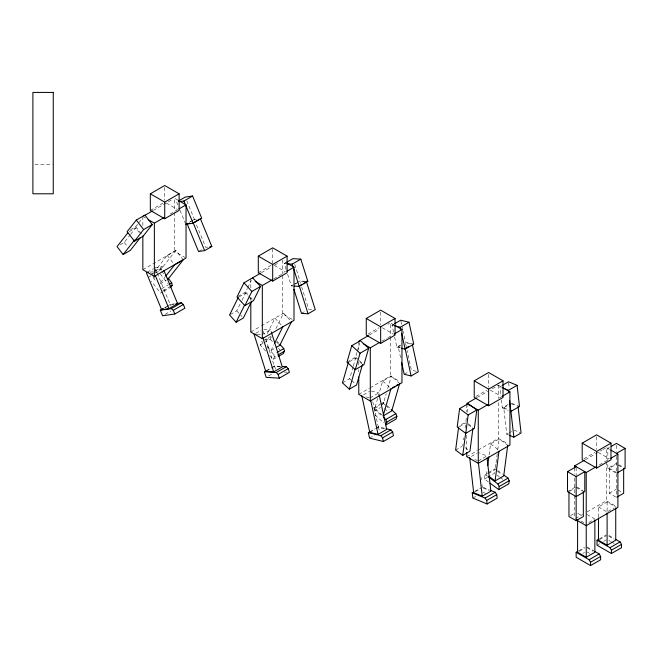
<?xml version="1.0" encoding="UTF-8"?>
<svg xmlns="http://www.w3.org/2000/svg" width="658" height="658" viewBox="0 0 658 658"><rect width="100%" height="100%" fill="white"/><g stroke="black" fill="none" stroke-linecap="round" stroke-linejoin="round"><path stroke-width="0.49" stroke-dasharray="3.29 2.47" d="M466.333 418.159L465.823 422.025L458.914 426.014M467.09 412.36L467.978 405.599M462.813 445.927L463.076 443.928M463.594 439.939L463.857 437.94M465.165 427.963L465.56 424.969M488.458 481.993L484.502 479.065L485.102 474.467L487.619 473.012M486.92 471.621L486.533 474.582L488.088 475.734M489.116 454.834L490.539 443.969L499.175 438.985L507.729 445.31M495.433 467.624L495.951 463.668M496.074 462.681L497.242 453.798M497.761 449.85L499.175 438.985M346.988 362.13L355.624 357.146L357.023 352.31M357.302 351.347L359.827 342.654M342.448 382.874L349.645 378.72L353.042 366.991M353.33 366.012L355.6 358.191L356.981 359.449M382.314 415.264L374.764 408.404L377.881 397.654M378.161 396.675L382.701 381.031L391.337 376.047L399.636 383.589M382.717 404.843L383.425 402.375L386.361 405.04M380.809 404.917L383.4 403.42L386.238 393.64M387.652 388.755L391.337 376.047M237.826 296.503L245.599 292.012L247.35 288.475M247.795 287.587L251.307 280.505M230.358 314.549L236.748 310.856L241.585 301.117M242.021 300.229L245.533 293.147L248.165 296.018M265.626 351.051L260.091 345.014L261.851 341.469L263.167 342.9M267.28 333.598L274.937 318.159L282.825 326.771M264.294 342.588L270.167 339.191L271.927 335.654M275.916 328.613L283.573 313.175L291.461 321.787M267.173 346.075L271.121 350.385L273.818 344.932M269.78 355.583L273.243 359.367L274.411 357.006L276.936 355.55M130.605 229.683L135.787 226.697L138.221 223.597M138.838 222.815L141.889 218.941M120.233 244.751L124.23 242.44L129.955 235.169M130.588 234.363L135.671 227.907L139.34 232.661M151.998 274.756L153.265 273.144M153.898 272.338L167.247 255.378L175.892 250.385L183.212 259.902M161.958 270.15L160.741 268.563L158.455 271.474L155.091 273.415M175.892 250.385L160.634 269.772L155.453 272.766M160.593 282.66L165.043 277.002M150.328 210.428L163.028 203.092M153.396 210.404L172.75 199.226M129.272 231.6L135.671 227.907M170.192 214.006L177.232 209.943M189.216 222.272L190.943 221.277M191.807 220.775L194.398 219.279L196.232 219.015M190.294 221.919L192.695 220.529M142.844 269.69L174.51 251.405L185.145 257.541M147.244 272.215L153.289 268.719M155.428 270.66L162.337 266.671L163.118 268.563M150.666 274.386L153.182 272.93M154.021 272.445L160.741 268.563M148.379 277.289L150.896 275.834M199.333 251.052L201.735 249.67M160.182 283.779L166.227 280.283M161.654 288.656L168.366 284.774M162.945 290.721L170.504 286.362M163.102 291.691L160.585 293.147L151.43 281.254M163.941 291.206L170.661 287.332M164.5 307.796L166.186 306.825M167.025 306.34L170.381 304.399L174.378 303.823M165.092 307.722L168.547 305.723M165.109 314.31L170.99 310.921M258.298 272.766L271.844 264.944M261.366 272.733L271.047 267.148M274.567 265.116L278.079 263.085M286.123 269.435L284.297 263.619L286.024 262.624L282.479 260.543L282.479 273.843M239.134 296.84L245.533 293.147M273.761 278.877L284.322 272.782M287.653 274.279L291.321 285.901L293.049 284.906M293.912 284.404L296.503 282.907M297.367 282.414L299.958 280.917L305.88 281.287M295.097 284.141L298.296 282.298M250.813 332.027L260.486 326.434M261.366 325.932L283.573 313.175M255.789 333.269L260.971 330.275M261.95 334.766L270.594 329.781L271.515 332.709M301.479 313.373L305.476 311.07M263.529 340.499L271.088 336.139M265.816 340.276L270.997 337.283M260.091 345.014L263.455 343.073M271.121 350.385L274.575 348.386M274.411 357.006L273.687 354.391L276.204 352.935M273.243 359.367L277.446 356.94M266.079 370.808L271.112 367.896M271.951 367.411L274.476 365.955L280.39 366.333M266.638 370.898L274.411 366.416L280.333 366.786M268.67 375.891L272.873 373.464M367.962 334.124L378.967 327.766M369.335 335.07L379.016 329.485M387.809 324.402L389.569 323.391M393.566 332.158L392.053 325.184L393.78 324.188M381.73 341.214L387.011 338.163M387.891 337.653L390.531 336.131M349.201 361.884L355.6 358.191M394.652 337.143L396.815 347.103L400.27 345.113M400.566 357.631L398.23 346.865L400.623 345.475M358.774 394.356L369.335 388.261M370.215 387.759L390.449 376.072L400.196 381.698M363.553 394.833L369.599 391.346M404.185 374.27L408.98 371.499M370.125 397.876L378.761 392.892L379.197 394.866M373.349 408.19L380.069 404.316M380.908 403.831L383.425 402.375M374.764 408.404L379.946 405.41M373.843 411.332L380.554 407.45M370.026 431.648L375.068 428.736M375.907 428.251L378.424 426.795L385.136 428.448M369.763 432.372L374.945 429.378M375.808 428.876L378.399 427.379L384.856 428.975M369.541 438.096L374.575 435.185M475.923 396.453L486.936 390.104M477.305 397.407L487.858 391.313M492.258 388.771L498.419 385.218L501.075 386.748M501.626 385.769L499.899 386.764L500.927 395.828M499.381 397.958L501.133 396.947M459.416 426.664L465.815 422.971M501.388 399.85L502.301 407.911L508.346 404.415M508.519 434.954L506.742 434.214L503.732 407.787L508.535 405.015M455.616 450.08L462.015 446.387M466.744 456.693L477.305 450.598M478.185 450.088L498.419 438.409L508.165 444.035M506.742 434.214L508.338 433.293M509.144 432.832L511.537 431.442M471.391 456.413L477.445 452.926M478.218 460.962L486.862 455.978L479.164 452.778M488.458 472.534L495.178 468.652L494.577 473.242L488.697 476.639M488.261 473.587L495.17 469.598M484.502 479.065L487.858 477.124M474.763 491.312L480.636 487.923M475.405 491.649L480.587 488.655M472.847 498.057L476.203 496.116M583.893 458.79L594.906 452.433M585.275 459.745L601.988 450.088M602.868 449.579L605.508 448.057M609.555 447.382L607.827 448.386L607.827 460.353M599.43 464.869L608.222 459.786M567.517 491.6L575.289 487.109M607.827 464.342L607.827 468.332L616.464 463.339M569.754 491.139L574.557 488.368M615.666 496.955L609.267 493.261L609.267 468.332L616.464 464.178M570.56 515.609L574.557 513.306M609.267 493.261L616.464 489.108M575.594 518.52L582.634 514.457M587.035 511.916L606.388 500.746L617.015 506.882M598.467 517.048L598.467 506.981L607.104 501.988L615.74 506.981M588.82 522.518L594.001 519.524M607.967 511.463L614.013 507.976M578.67 550.82L584.551 547.423M599.545 538.77L606.265 534.888M579.32 551.281L584.501 548.287M599.331 539.725L606.24 535.735M582.873 553.386L584.551 552.416M597.867 544.725L599.545 543.755M603.748 541.328L606.265 539.881M194.291 219.608L196.323 219.311M207.772 247.063L205.732 247.359L195.056 221.458M155.017 267.724L162.337 266.671M150.04 272.182L152.788 271.787M173.934 304.202L170.274 304.728L155.403 268.67M34.94 164.401L52.237 164.401M284.297 263.619L286.263 263.743M304.588 281.665L299.892 281.369L300.5 283.294M291.321 285.901L293.295 286.024M311.497 309.4L308.676 309.219L301.709 287.135M263.685 329.345L270.594 329.781M257.023 334.453L260.971 334.708M284.322 372.041L287.357 372.231M392.053 325.184L393.895 325.636M413.759 344.167L405.451 342.119L403.074 331.155M410.37 343.92L405.427 342.703L406.274 346.618M398.23 346.865L400.204 347.35M396.815 347.103L400.508 348.016M416.325 371.326L411.382 370.109L407.129 350.533M371.383 391.074L378.761 392.892M366.44 396.963L369.204 397.646M511.792 403.272L518.636 406.118M510.937 403.634L516.283 405.846M503.732 407.787L508.19 409.638M502.301 407.911L508.289 410.395M513.939 430.061L520.174 432.643M474.796 459.539L477.363 460.608M483.235 487.331L489.651 489.996M483.169 488.014L489.157 490.498M482.923 492.233L485.596 493.344M178.055 200.254L174.51 198.214L174.51 211.506M393.994 324.929L390.449 322.881L390.449 336.18M609.555 449.381L606.388 447.547L606.388 460.847M166.416 203.092L177.43 209.45M274.386 265.429L285.391 271.787M382.356 327.766L393.361 334.124M490.325 390.104L500.483 395.968M598.286 452.433L609.3 458.79M619.055 464.836L625.1 468.332M618.059 465.099L622.863 467.871M609.267 468.332L616.464 472.485M607.827 468.332L616.464 473.316M618.059 490.029L622.065 492.34M143.732 217.008L145.5 218.028M292.226 319.369L282.479 313.743L282.479 274.871M577.017 487.109L583.062 490.605M576.153 487.446L582.552 491.139M598.467 506.981L607.104 511.965M587.092 514.54L594.865 519.03M577.757 513.306L581.754 515.609M608.831 535.406L614.013 538.392M608.831 536.237L614.013 539.223M581.047 521.021L584.501 523.02M608.798 540.366L610.492 541.345M611.34 541.838L614.728 543.796M587.092 546.954L594.001 550.943M587.092 547.785L593.138 551.281M587.076 551.93L589.617 553.403M468.159 423.752L472.822 427.207M468.192 424.731L472.156 427.659M490.539 443.969L499.093 450.302M497.588 470.429L502.399 473.99M497.506 471.317L502.169 474.772M465.19 447.687L468.356 450.031M496.955 475.002L499.332 476.762M500.121 477.346L503.288 479.69M485.102 474.467L487.504 476.252M382.701 381.031L391 388.574M355.624 357.146L358.643 359.885M359.4 360.576L362.418 363.315M359.745 361.958L361.826 363.849M387.093 405.706L390.753 409.029M383.4 403.42L384.914 404.793M385.662 405.476L390.194 409.589M384.42 408.47L387.34 411.11M349.645 378.72L351.027 379.979M351.717 380.604L355.18 383.746M374.081 408.857L382.142 416.177M375.076 414.943L383.811 422.888M245.599 292.012L248.231 294.883M250.854 297.753L252.17 299.193M248.823 296.742L251.455 299.612M277.183 341.395L278.499 342.826M276.467 341.806L279.099 344.677M270.167 339.191L272.938 342.218M278.474 348.255L279.856 349.768M236.748 310.856L242.012 316.597M267.107 347.21L273.687 354.391M167.247 255.378L174.576 264.886M135.787 226.697L141.281 233.829M161.852 271.359L163.686 273.736M160.281 273.851L167.609 283.368M152.607 275.554L155.658 279.518M153.108 277.553L155.551 280.727M124.23 242.44L127.282 246.405M186.773 200.78L194.398 219.279M176.607 202.064L177.75 204.835M180.045 210.387L185.762 224.263M170.381 304.399L171.146 306.25M294.768 264.45L299.958 280.917M274.476 365.955L275.644 369.673M263.315 331.237L264.549 335.144M265.783 339.051L274.411 366.416M400.911 321.194L402.852 330.16M378.424 426.795L379.419 431.368M372.823 401.709L378.399 427.379M508.65 382.783L509.226 387.817M481.171 477.593L481.393 479.608M481.969 484.642L482.314 487.66M616.464 445.392L616.464 451.372M616.464 456.364L616.464 497.423M607.104 501.988L607.104 512.064M606.388 461.875L606.388 500.746M596.6 436.789L596.6 449.504M576.153 467.665L576.153 475.644M574.714 467.879L574.714 474.023M574.714 478.111L574.714 494.479M574.714 495.499L574.714 518.002M498.419 385.218L498.419 398.518M498.419 402.606L498.419 438.409M488.631 374.451L488.631 387.167M466.744 404.522L466.744 411.686M466.744 435.209L466.744 450.557M390.449 337.2L390.449 376.072M380.661 312.122L380.661 324.83M358.774 341.165L358.774 350.369M358.774 361.629L358.774 365.716M358.774 369.812L358.774 371.852M272.692 248.806L272.692 263.471M250.813 278.827L250.813 288.039M250.813 297.243L250.813 300.311M174.51 212.534L174.51 251.405M164.722 187.448L164.722 200.164M142.844 216.498L142.844 225.702"/><path stroke-width="0.99" d="M459.588 408.651L457.187 427.017L465.741 433.342L474.377 428.35L476.779 409.992L468.225 403.658L459.588 408.651L468.142 414.976L465.741 433.342M458.618 427.124L455.616 450.08L462.739 455.352L469.944 451.199L472.946 428.243M462.739 455.352L465.749 432.396M487.701 465.691L488.861 456.808M488.869 476.31L495.087 480.908L498.97 451.289M490.045 483.161L498.756 489.601L499.159 486.542L497.933 483.959L488.31 476.844M507.729 445.31L503.724 475.923L495.087 480.908M504.003 475.175L508.009 478.144L509.234 480.727L508.831 483.786L498.756 489.601M351.75 345.705L346.988 362.13L355.287 369.673L363.923 364.688L368.686 348.263L360.387 340.721L351.75 345.705L360.049 353.247L355.287 369.673M348.395 362.344L342.448 382.874L349.365 389.166L356.562 385.004L362.517 364.474M349.365 389.166L355.32 368.628M383.351 414.968L391 388.574M383.606 417.509L385.802 419.508L386.789 422.132L385.999 424.871L396.075 419.056L396.873 416.317L395.886 413.693L391.485 409.695M399.636 383.589L391.699 410.962L383.063 415.946M260.486 273.243L243.986 282.833L236.962 297.005L244.85 305.616L253.486 300.632L260.51 286.46L252.623 277.849M238.336 297.301L229.552 315.009L236.132 322.19L243.328 318.036L251.669 301.208M236.132 322.19L244.472 305.37M244.85 305.616L251.874 291.445L260.51 286.46M274.723 343.114L282.825 326.771M291.461 321.787L279.757 345.392L276.302 347.391M279.815 344.266L283.762 348.567L284.495 351.183L283.318 353.543L278.285 356.455M136.296 220.052L127.142 231.682L134.471 241.198L143.107 236.206L152.261 224.575L144.941 215.067L136.296 220.052L143.625 229.568L134.471 241.198M127.841 232.866L117.034 246.602L123.136 254.523L130.333 250.369L140.508 237.448M123.136 254.523L134.577 239.989M165.676 276.196L174.576 264.886L183.212 259.902L167.954 279.288M170.661 287.332L172.19 285.391L171.73 282.833L168.07 278.079M150.328 193.806L164.722 185.498L179.116 193.806L179.116 210.428L164.722 218.744L150.328 210.428L150.328 193.806L164.722 202.121L179.116 193.806M143.724 215.989L152.516 210.905M178.334 201.068L185.243 197.079L192.572 196.018L201.726 218.226L193.09 223.21L185.762 224.263M179.354 201.669L183.936 201.011L192.572 196.018M148.157 219.566L154.359 223.144L164.039 217.559M178.992 208.923L186.033 204.86L186.033 258.051L154.359 276.335L142.844 269.69L142.844 235.934M143.625 229.568L152.261 224.575M193.995 222.42L200.394 218.727L211.835 246.479L204.638 250.632L198.535 251.512L187.094 223.761L190.146 223.325M169.213 284.289L171.73 282.833M170.504 286.362L172.19 285.391M176.377 303.535L181.369 302.812L183.352 304.49L184.882 308.191L174.798 314.006L162.592 315.766L160.305 310.214L162.822 308.767M148.206 272.445L146.38 272.708L161.638 309.712L163.365 308.717M258.298 256.143L272.692 247.827L287.085 256.143L287.085 272.766L272.692 281.073L258.298 272.766L258.298 256.143L272.692 264.45L287.085 256.143M161.638 309.712L168.958 308.66L177.594 303.667L163.908 270.463M160.305 310.214L171.294 308.635L181.369 302.812M171.294 308.635L173.276 310.305L183.352 304.49M286.888 262.123L292.933 258.635L300.821 259.137L307.845 281.41L299.209 286.403L294.282 286.09M287.25 263.809L292.185 264.121L300.821 259.137M255.238 281.385L262.328 285.482L272.001 279.897M286.962 271.261L293.994 267.197L293.994 320.388L262.328 338.673L250.813 332.027L250.813 302.359M300.073 285.482L301.668 284.56M303.272 283.631L306.472 281.788L315.256 309.638L308.059 313.792L301.479 313.373L293.912 289.372M277.043 352.449L283.762 348.567M277.775 355.065L284.495 351.183M282.364 366.457L286.312 366.703L288.212 368.644L289.38 372.362L279.305 378.177L266.153 377.347L264.393 371.778L266.079 370.808M256.036 334.396L254.062 334.272L265.774 371.4L273.662 371.902L282.298 366.909L271.515 332.709M366.267 318.472L380.661 310.165L395.055 318.472L395.055 335.095L380.661 343.41L366.267 335.095L366.267 318.472L380.661 326.787L395.055 318.472M264.393 371.778L276.228 372.527L286.312 366.703M276.228 372.527L278.137 374.46L288.212 368.644M358.774 341.165L368.455 335.58M394.644 323.687L400.689 320.199L408.996 322.239L413.759 344.167L405.122 349.151L401.429 348.238M394.825 325.866L400.36 327.223L408.996 322.239M360.049 353.247L368.686 348.263M363.208 343.723L370.298 347.819L379.09 342.736M394.052 334.099L401.964 329.526L401.964 382.726L370.298 401.01L358.774 394.356L358.774 376.968M405.945 348.107L409.144 346.256M401.627 362.525L404.185 374.27L411.102 375.973L418.299 371.811L412.344 344.405M392.727 387.578L394.455 386.575M396.182 385.58L397.909 384.585M385.802 419.508L395.886 413.693M386.09 428.687L390.877 429.863L392.661 432.035L393.451 435.686L383.375 441.502L369.541 438.096L368.348 432.619L370.026 431.648M386.789 422.132L396.873 416.317M361.826 395.828L369.763 432.372L378.062 434.412L386.698 429.427L379.411 395.853M474.229 380.809L488.631 372.502L503.025 380.809L503.025 397.432L488.631 405.747L474.229 397.432L474.229 380.809L488.631 389.125L503.025 380.809M368.348 432.619L380.801 435.678L390.877 429.863M383.375 441.502L382.586 437.85L392.661 432.035M476.425 397.917L466.744 403.502L478.267 410.148L487.94 404.563M502.49 385.267L508.535 381.78L517.089 385.325L519.491 406.471L510.855 411.456L509.596 400.385M503.321 388.187L508.453 390.317L517.089 385.325M468.142 414.976L476.779 409.992M502.013 396.437L509.934 391.864L509.934 445.055L478.267 463.347L466.744 456.693L466.744 452.605M509.415 435.325L513.865 437.175L521.07 433.013L518.06 406.586M490.564 490.375L495.153 492.274L496.774 494.627L497.177 498.155L487.101 503.97L472.847 498.057L472.238 492.768L473.925 491.797M497.933 483.959L508.009 478.144M469.664 457.409L473.678 492.645L482.232 496.198L490.868 491.213L487.085 457.993M499.159 486.542L509.234 480.727M472.238 492.768L485.069 498.09L495.153 492.274M582.198 443.147L596.6 434.831L610.994 443.147L610.994 459.769L596.6 468.077L582.198 459.769L582.198 443.147L596.6 451.454L610.994 443.147M487.101 503.97L486.698 500.45L496.774 494.627M574.714 467.879L574.714 465.839L584.394 460.246M567.517 471.654L576.153 476.639L584.789 471.654L584.789 491.6L576.153 496.584L567.517 491.6L567.517 471.654L576.153 466.67M611.282 446.387L616.464 443.393L625.1 448.386L625.1 468.332L617.327 472.814M616.464 453.37L625.1 448.386M574.714 465.839L586.229 472.485L595.909 466.9M610.863 458.264L617.903 454.201L617.903 507.392L586.229 525.676L576.49 520.05M568.956 491.6L568.956 516.538L576.153 520.692L583.35 516.538L583.35 491.6M617.262 496.955L623.661 493.261L623.661 468.332M594.865 551.445L599.191 553.937L600.631 556.429L600.631 559.752L590.547 565.576L576.153 557.26L576.153 552.276L577.831 551.305M615.74 539.395L620.058 541.888L621.497 544.38L621.497 547.703L611.422 553.518L597.028 545.211L597.028 540.226L598.706 539.256M577.592 520.034L577.592 552.276L586.229 557.26L594.865 552.276L594.865 520.034M598.467 518.06L598.467 540.226L607.104 545.211L615.74 540.226L615.74 507.984M576.153 552.276L589.107 559.752L599.191 553.937M597.028 540.226L609.982 547.703L620.058 541.888M590.547 565.576L590.547 562.245L600.631 556.429M611.422 553.518L611.422 550.195L621.497 544.38M209.803 246.775L211.835 246.479M175.768 303.938L177.594 303.667M305.88 281.287L307.845 281.41M178.943 200.772L186.033 204.86M286.913 263.101L293.994 267.197M394.882 325.439L401.964 329.526M501.964 387.266L509.934 391.864M610.813 450.105L617.903 454.201M243.986 282.833L251.874 291.445M380.801 435.678L382.586 437.85M485.069 498.09L486.698 500.45M609.982 547.703L611.422 550.195M589.107 559.752L590.547 562.245M193.197 222.881L204.638 250.632M183.936 201.011L193.09 223.21M173.276 310.305L174.798 314.006M155.263 275.447L168.958 308.66M299.275 285.942L308.059 313.792M292.185 264.121L293.098 267.025M293.715 268.966L299.209 286.403M278.137 374.46L279.305 378.177M262.879 337.702L273.662 371.902M405.147 348.567L411.102 375.973M400.36 327.223L400.788 329.222M401.651 333.203L405.122 349.151M370.775 400.837L378.062 434.412M510.863 410.748L513.865 437.175M508.453 390.317L508.683 392.332M478.448 462.977L482.232 496.198M607.104 512.969L607.104 545.211M596.6 451.454L596.6 468.077M586.229 472.485L586.229 557.26M576.153 476.639L576.153 520.692M488.631 389.125L488.631 405.747M478.267 410.148L478.267 463.347M380.661 326.787L380.661 343.41M370.298 347.819L370.298 401.01M272.692 264.45L272.692 281.073M262.328 285.482L262.328 338.673M164.722 202.121L164.722 218.744M154.359 223.144L154.359 276.335M53.257 92.424L32.9 92.424L32.9 193.789L53.257 193.789L53.257 92.424"/></g></svg>
